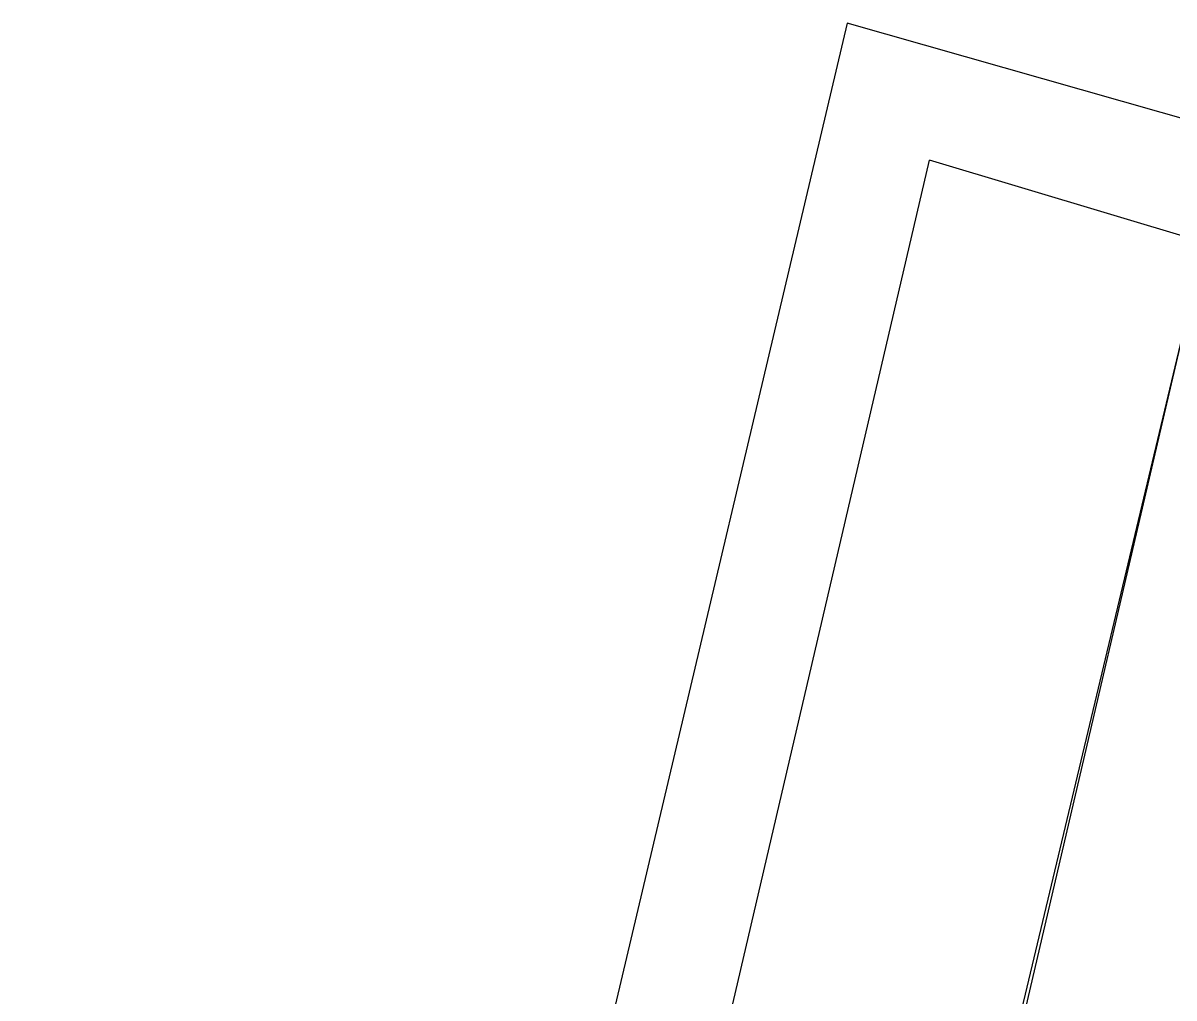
# Model space of a CAD drawing. Header units: feet. Extents: x -84 to 198, y -22 to 181.
# Drawn here: x 99.6 to 100.159, y 148.811 to 149.284 of the extents above; entities that cross this region are included whole.
import ezdxf

# ---------------------------------------------------------------- set-up
doc = ezdxf.new("R2010")
doc.units = ezdxf.units.FT
doc.layers.add('A-LINEA', color=7, linetype='CONTINUOUS')
doc.layers.add('A-MURO-CONCRETO', color=8, linetype='CONTINUOUS')

msp = doc.modelspace()

# ---------------------------------------------------------------- linework, layer by layer
at = {"layer": 'A-LINEA'}
for p, q in [((100, 149.2844), (99.6, 147.5911)), ((100.1867, 149.2311), (100, 149.2844)), ((99.6667, 147.6178), (100.04, 149.2178)), ((100.1733, 149.1778), (100.04, 149.2178))]:
    msp.add_line(p, q, dxfattribs=at)
msp.add_lwpolyline([(103.24, 146.9244), (103.5867, 148.3778), (100.1733, 149.1778), (99.8267, 147.7244), (103.24, 146.9244)], dxfattribs=at)
at = {"layer": 'A-MURO-CONCRETO'}
msp.add_lwpolyline([(100.1733, 149.1778), (103.5867, 148.3778), (99.9867, 148.3778), (100.1733, 149.1778), (100.1733, 149.1778)], dxfattribs=at)

doc.saveas('drawing.dxf')
